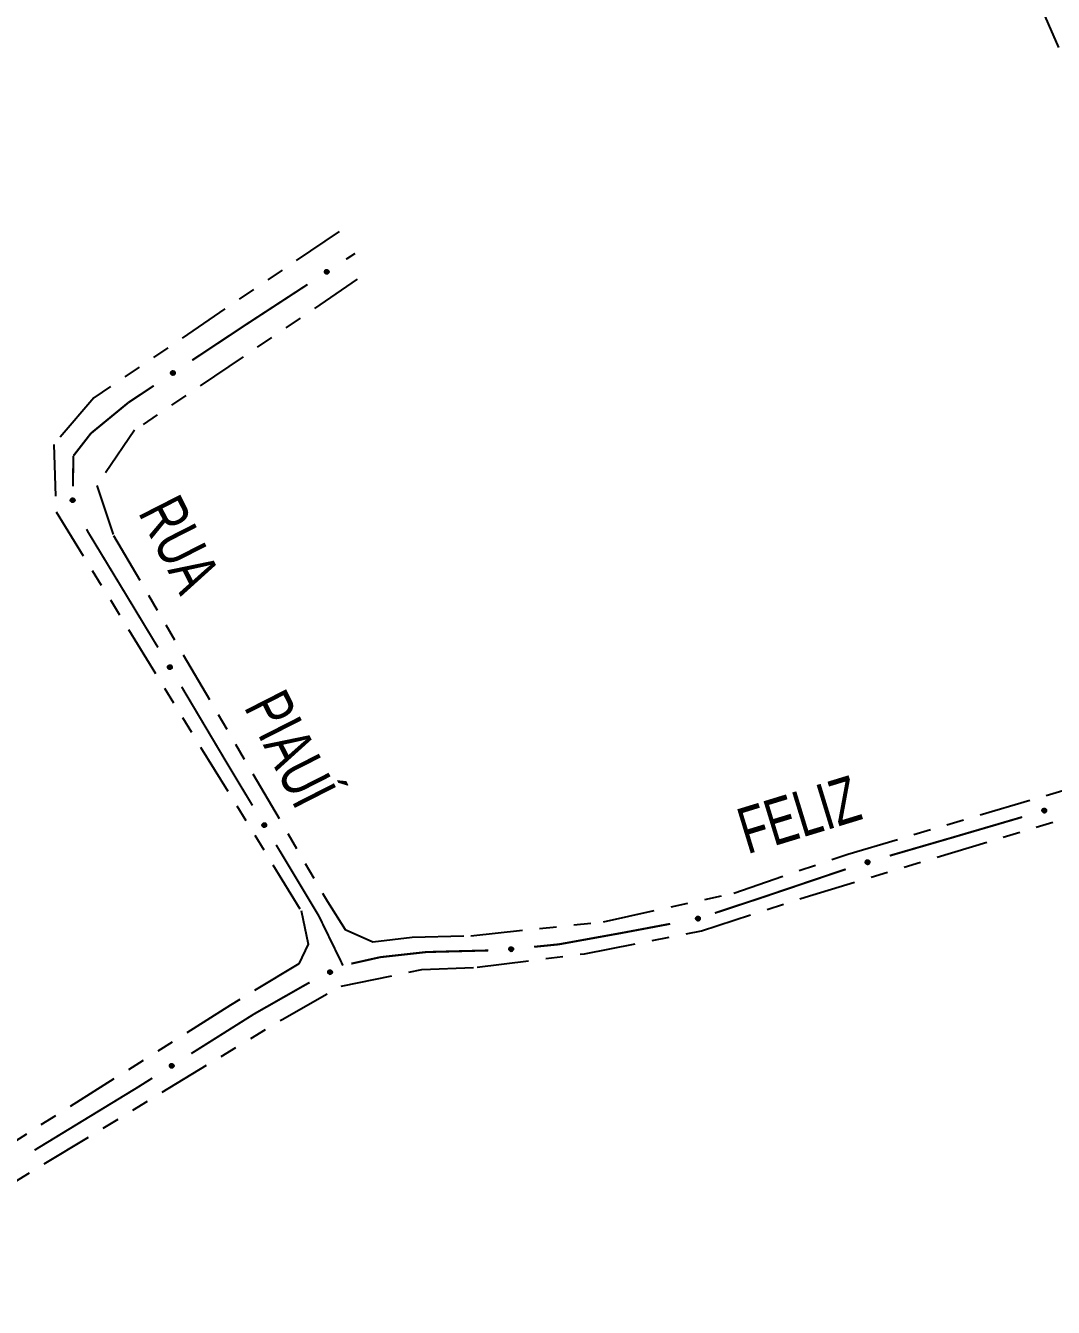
# Model space of a CAD drawing. Extents: x 209193 to 212081, y 4877574 to 4880493.
# Drawn here: x 210915.4 to 211004.8, y 4878026.1 to 4878137.5 of the extents above; entities that cross this region are included whole.
import ezdxf

# ---------------------------------------------------------------- set-up
doc = ezdxf.new("R2010")
doc.units = 0
doc.header["$LTSCALE"] = 1.5
doc.header["$MEASUREMENT"] = 0
doc.linetypes.add('TRACO_25', pattern=[8, 3, -1, 1, -1, 1, -1])
for name, color, linetype in [('SV-EIXO-RUA-N-PAV', 6, 'CONTINUOUS'), ('SV-FX-DOM-EST', 20, 'CONTINUOUS'), ('SV-RUA-NAO-PAV', 7, 'CONTINUOUS'), ('SV-TXT-RUA-N-PAV', 7, 'CONTINUOUS')]:
    doc.layers.add(name, color=color, linetype=linetype)
doc.styles.add('ARIAL', font='ARIAL.SHX')

msp = doc.modelspace()

# ---------------------------------------------------------------- linework, layer by layer
at = {"layer": 'SV-EIXO-RUA-N-PAV', "const_width": 0.18}
for points in [[(210943.295508, 4878117.217988), (210944.075542, 4878117.72681)], [(210934.59172, 4878111.54044), (210939.94527, 4878115.032602)], [(210934.084816, 4878111.204435), (210934.59172, 4878111.54044)], [(210929.917251, 4878108.441935), (210934.084816, 4878111.204435)], [(210924.378373, 4878104.77045), (210926.5832, 4878106.231935)], [(210924.104227, 4878104.545259), (210924.378373, 4878104.77045)], [(210921.110102, 4878102.085799), (210924.104227, 4878104.545259)], [(210919.592691, 4878100.130673), (210921.033311, 4878101.986857)], [(210921.033311, 4878101.986857), (210921.110102, 4878102.085799)], [(210919.582838, 4878099.480387), (210919.592691, 4878100.130673)], [(210919.552538, 4878097.480617), (210919.582838, 4878099.480387)], [(210920.818292, 4878093.594131), (210920.741553, 4878093.754586)], [(210921.244574, 4878092.89114), (210920.818292, 4878093.594131)], [(210924.144925, 4878088.108104), (210921.244574, 4878092.89114)], [(210924.355226, 4878087.760464), (210924.144925, 4878088.108104)], [(210926.943222, 4878083.482348), (210924.355226, 4878087.760464)], [(210933.045127, 4878073.25498), (210929.005887, 4878080.05522)], [(210933.091864, 4878073.177374), (210933.045127, 4878073.25498)], [(210935.155464, 4878069.750779), (210933.091864, 4878073.177374)], [(210995.867663, 4878066.923304), (211002.073475, 4878068.742249)], [(210990.553961, 4878065.380617), (210995.355692, 4878066.774668)], [(210995.355692, 4878066.774668), (210995.867663, 4878066.923304)], [(210937.772448, 4878065.405294), (210937.219064, 4878066.324184)], [(210938.249562, 4878064.610103), (210937.772448, 4878065.405294)], [(210940.923995, 4878060.152715), (210938.249562, 4878064.610103)], [(210979.473445, 4878061.756472), (210986.730885, 4878064.207037)], [(210975.352063, 4878060.396416), (210979.150578, 4878061.649926)], [(210979.150578, 4878061.649926), (210979.473445, 4878061.756472)], [(210941.275055, 4878059.431813), (210940.923995, 4878060.152715)], [(210943.026333, 4878055.835562), (210941.275055, 4878059.431813)], [(210967.352336, 4878058.684302), (210971.472072, 4878059.458953)], [(210961.794501, 4878057.678864), (210966.557176, 4878058.540454)], [(210966.557176, 4878058.540454), (210967.352336, 4878058.684302)], [(210946.266076, 4878056.561711), (210949.665811, 4878056.93946)], [(210949.665811, 4878056.93946), (210950.287826, 4878057.008572)], [(210950.287826, 4878057.008572), (210955.660217, 4878057.146329)], [(210959.645442, 4878057.461544), (210961.635293, 4878057.662765)], [(210961.635293, 4878057.662765), (210961.794501, 4878057.678864)], [(210943.74918, 4878055.997579), (210945.700759, 4878056.435003)], [(210945.700759, 4878056.435003), (210946.266076, 4878056.561711)], [(210935.290049, 4878051.61831), (210939.248503, 4878053.870125)], [(210939.248503, 4878053.870125), (210939.954163, 4878054.271548)], [(210939.954163, 4878054.271548), (210940.121838, 4878054.35691)], [(210929.835839, 4878048.183062), (210934.912768, 4878051.380685)], [(210934.912768, 4878051.380685), (210935.290049, 4878051.61831)], [(210925.179816, 4878045.250539), (210926.45122, 4878046.051312)], [(210916.215477, 4878039.788238), (210924.75503, 4878044.991701)], [(210924.75503, 4878044.991701), (210925.179816, 4878045.250539)]]:
    msp.add_lwpolyline(points, dxfattribs=at)
at = {"layer": 'SV-EIXO-RUA-N-PAV'}
for points in [[(210941.439906, 4878116.138995), (210941.449298, 4878116.186993), (210941.467185, 4878116.226324), (210941.491545, 4878116.254835), (210941.519641, 4878116.274416), (210941.550641, 4878116.291211), (210941.585631, 4878116.301248), (210941.626934, 4878116.303786), (210941.675149, 4878116.294702), (210941.714236, 4878116.27373), (210941.743465, 4878116.251343), (210941.76557, 4878116.223222), (210941.78138, 4878116.192834), (210941.790604, 4878116.156143), (210941.792768, 4878116.114262), (210941.78246, 4878116.066001), (210941.76466, 4878116.027562), (210941.740373, 4878116.000604), (210941.711962, 4878115.97856), (210941.680108, 4878115.961793), (210941.645704, 4878115.952139), (210941.603532, 4878115.950037), (210941.556033, 4878115.960841), (210941.517492, 4878115.978157), (210941.4902, 4878116.002059), (210941.469128, 4878116.030519), (210941.451905, 4878116.061407), (210941.440351, 4878116.09616), (210941.439906, 4878116.138995)], [(210928.069646, 4878107.349305), (210928.078685, 4878107.397371), (210928.096281, 4878107.436833), (210928.120431, 4878107.465523), (210928.148382, 4878107.48531), (210928.179258, 4878107.502333), (210928.214173, 4878107.512627), (210928.255456, 4878107.515469), (210928.303736, 4878107.506741), (210928.342977, 4878107.486058), (210928.37237, 4878107.463886), (210928.394681, 4878107.435929), (210928.410715, 4878107.405658), (210928.420209, 4878107.369036), (210928.422681, 4878107.327172), (210928.412729, 4878107.278836), (210928.395213, 4878107.240267), (210928.371125, 4878107.213131), (210928.342876, 4878107.190879), (210928.311147, 4878107.173878), (210928.276815, 4878107.16397), (210928.23466, 4878107.161558), (210928.187083, 4878107.172012), (210928.148415, 4878107.189043), (210928.120948, 4878107.212744), (210928.099667, 4878107.241048), (210928.082216, 4878107.271808), (210928.070407, 4878107.306475), (210928.069646, 4878107.349305)], [(210919.422084, 4878096.136786), (210919.387535, 4878096.171403), (210919.36492, 4878096.20822), (210919.354896, 4878096.244356), (210919.354365, 4878096.278598), (210919.357767, 4878096.31369), (210919.369003, 4878096.348314), (210919.389985, 4878096.38398), (210919.424468, 4878096.418882), (210919.463706, 4878096.43957), (210919.498608, 4878096.451292), (210919.534281, 4878096.453902), (210919.568316, 4878096.450026), (210919.603896, 4878096.437166), (210919.639832, 4878096.415549), (210919.674088, 4878096.380026), (210919.696011, 4878096.343779), (210919.704789, 4878096.308572), (210919.707186, 4878096.272692), (210919.703283, 4878096.236907), (210919.692058, 4878096.202983), (210919.670228, 4878096.16684), (210919.634719, 4878096.133494), (210919.598817, 4878096.111215), (210919.563743, 4878096.101945), (210919.528365, 4878096.100381), (210919.493126, 4878096.103365), (210919.457851, 4878096.113211), (210919.422084, 4878096.136786)], [(210927.958602, 4878081.591188), (210927.910951, 4878081.602204), (210927.872249, 4878081.621415), (210927.844582, 4878081.64673), (210927.825966, 4878081.675474), (210927.810233, 4878081.707026), (210927.80139, 4878081.742337), (210927.800255, 4878081.783702), (210927.81097, 4878081.831581), (210927.833257, 4878081.869933), (210927.856623, 4878081.898386), (210927.885479, 4878081.919523), (210927.916386, 4878081.934293), (210927.953369, 4878081.942266), (210927.995299, 4878081.943006), (210928.043182, 4878081.931067), (210928.080995, 4878081.911972), (210928.107113, 4878081.886784), (210928.12818, 4878081.85764), (210928.143856, 4878081.825236), (210928.152337, 4878081.790524), (210928.153006, 4878081.748305), (210928.140595, 4878081.7012), (210928.121981, 4878081.663269), (210928.097167, 4878081.636804), (210928.068007, 4878081.61671), (210928.036553, 4878081.600546), (210928.001428, 4878081.590178), (210927.958602, 4878081.591188)], [(211003.82389, 4878069.370013), (211003.846739, 4878069.413256), (211003.87522, 4878069.445749), (211003.906774, 4878069.466012), (211003.939327, 4878069.476647), (211003.973855, 4878069.483777), (211004.010253, 4878069.483285), (211004.05053, 4878069.47379), (211004.094069, 4878069.451173), (211004.125437, 4878069.41981), (211004.146958, 4878069.389937), (211004.160003, 4878069.356632), (211004.166367, 4878069.322973), (211004.164605, 4878069.285182), (211004.154585, 4878069.244459), (211004.130783, 4878069.201229), (211004.102643, 4878069.169566), (211004.071608, 4878069.150768), (211004.038041, 4878069.137866), (211004.002703, 4878069.131009), (211003.966977, 4878069.131699), (211003.925994, 4878069.141862), (211003.883637, 4878069.165919), (211003.851737, 4878069.193625), (211003.832508, 4878069.224388), (211003.820549, 4878069.25772), (211003.812977, 4878069.292265), (211003.811949, 4878069.328874), (211003.82389, 4878069.370013)], [(210936.167089, 4878067.857607), (210936.119459, 4878067.868718), (210936.080796, 4878067.888006), (210936.053179, 4878067.913375), (210936.03462, 4878067.942157), (210936.01895, 4878067.97374), (210936.010176, 4878068.009068), (210936.009124, 4878068.050435), (210936.019934, 4878068.098293), (210936.042297, 4878068.136601), (210936.06572, 4878068.165007), (210936.094617, 4878068.186087), (210936.125554, 4878068.200796), (210936.162552, 4878068.208695), (210936.204484, 4878068.209352), (210936.252343, 4878068.197318), (210936.290118, 4878068.178148), (210936.316186, 4878068.152908), (210936.337195, 4878068.123723), (210936.352806, 4878068.091287), (210936.361218, 4878068.056558), (210936.361804, 4878068.014338), (210936.3493, 4878067.967258), (210936.33061, 4878067.929364), (210936.305743, 4878067.902949), (210936.276544, 4878067.882913), (210936.245058, 4878067.866811), (210936.209912, 4878067.856513), (210936.167089, 4878067.857607)], [(210988.464594, 4878064.888652), (210988.487555, 4878064.931836), (210988.516118, 4878064.964255), (210988.547725, 4878064.984438), (210988.580304, 4878064.99499), (210988.614851, 4878065.002031), (210988.651248, 4878065.001446), (210988.6915, 4878064.991848), (210988.734981, 4878064.969119), (210988.766268, 4878064.937676), (210988.787713, 4878064.907748), (210988.800672, 4878064.874409), (210988.80695, 4878064.840734), (210988.805092, 4878064.802948), (210988.794967, 4878064.762251), (210988.771054, 4878064.719082), (210988.742833, 4878064.687491), (210988.71175, 4878064.668772), (210988.67815, 4878064.655956), (210988.642795, 4878064.649191), (210988.607071, 4878064.649971), (210988.566114, 4878064.660239), (210988.523819, 4878064.684405), (210988.491989, 4878064.712193), (210988.472839, 4878064.743005), (210988.460966, 4878064.776368), (210988.453483, 4878064.810932), (210988.452548, 4878064.847543), (210988.464594, 4878064.888652)], [(210973.716741, 4878059.972679), (210973.738123, 4878060.016666), (210973.765495, 4878060.050098), (210973.796351, 4878060.07141), (210973.828527, 4878060.083134), (210973.862797, 4878060.091421), (210973.899191, 4878060.092153), (210973.939764, 4878060.084018), (210973.984039, 4878060.062878), (210974.016443, 4878060.032587), (210974.038957, 4878060.003455), (210974.053114, 4878059.970607), (210974.060606, 4878059.937181), (210974.060116, 4878059.899352), (210974.05147, 4878059.858315), (210974.029136, 4878059.81431), (210974.002076, 4878059.781718), (210973.97169, 4878059.761887), (210973.938577, 4878059.747864), (210973.903489, 4878059.739823), (210973.86776, 4878059.73931), (210973.826459, 4878059.74809), (210973.783317, 4878059.770709), (210973.750503, 4878059.797327), (210973.73025, 4878059.827426), (210973.717178, 4878059.860338), (210973.708449, 4878059.894608), (210973.70619, 4878059.931162), (210973.716741, 4878059.972679)], [(210957.501563, 4878057.355389), (210957.531952, 4878057.393711), (210957.565906, 4878057.420433), (210957.60064, 4878057.434569), (210957.63459, 4878057.439057), (210957.669841, 4878057.439737), (210957.705532, 4878057.432582), (210957.743386, 4878057.415866), (210957.782042, 4878057.385652), (210957.807129, 4878057.34907), (210957.82281, 4878057.315759), (210957.829529, 4878057.280626), (210957.829616, 4878057.246371), (210957.820957, 4878057.209543), (210957.803643, 4878057.171347), (210957.77232, 4878057.133213), (210957.738853, 4878057.107244), (210957.704898, 4878057.094453), (210957.669536, 4878057.087922), (210957.633539, 4878057.087659), (210957.598545, 4878057.094884), (210957.560119, 4878057.112387), (210957.522889, 4878057.143801), (210957.496608, 4878057.176885), (210957.483343, 4878057.210651), (210957.477697, 4878057.245611), (210957.476585, 4878057.280958), (210957.482284, 4878057.317135), (210957.501563, 4878057.355389)], [(210941.726179, 4878055.29719), (210941.740648, 4878055.343909), (210941.762637, 4878055.381103), (210941.789906, 4878055.406847), (210941.819934, 4878055.423312), (210941.852552, 4878055.436697), (210941.888414, 4878055.442936), (210941.929751, 4878055.441044), (210941.976719, 4878055.426859), (210942.01334, 4878055.401829), (210942.040009, 4878055.376445), (210942.058981, 4878055.346122), (210942.071453, 4878055.314218), (210942.076702, 4878055.276752), (210942.074375, 4878055.234879), (210942.058968, 4878055.187997), (210942.037161, 4878055.151681), (210942.010132, 4878055.127473), (210941.979526, 4878055.108593), (210941.946063, 4878055.095327), (210941.910824, 4878055.089406), (210941.868669, 4878055.091824), (210941.822597, 4878055.107644), (210941.786128, 4878055.12898), (210941.761547, 4878055.155663), (210941.743638, 4878055.186213), (210941.729816, 4878055.218764), (210941.722043, 4878055.254553), (210941.726179, 4878055.29719)], [(210927.963288, 4878047.133759), (210927.973443, 4878047.181602), (210927.991954, 4878047.220644), (210928.016765, 4878047.248762), (210928.04517, 4878047.267893), (210928.076433, 4878047.284192), (210928.111579, 4878047.293671), (210928.152917, 4878047.295551), (210928.200981, 4878047.2857), (210928.239729, 4878047.264109), (210928.268598, 4878047.241259), (210928.290252, 4878047.212789), (210928.305576, 4878047.182153), (210928.314215, 4878047.14532), (210928.315711, 4878047.10341), (210928.304636, 4878047.055319), (210928.286226, 4878047.017168), (210928.261513, 4878046.9906), (210928.232753, 4878046.969012), (210928.200637, 4878046.952755), (210928.166083, 4878046.943649), (210928.123883, 4878046.942219), (210928.076563, 4878046.953779), (210928.038302, 4878046.971706), (210928.011394, 4878046.99604), (210927.990778, 4878047.024832), (210927.974049, 4878047.05599), (210927.96305, 4878047.090923), (210927.963288, 4878047.133759)]]:
    msp.add_lwpolyline(points, close=True, dxfattribs=at)
for points in [[(210941.439906, 4878116.138995), (210941.626934, 4878116.303786)], [(210941.440351, 4878116.09616), (210941.675149, 4878116.294702)], [(210941.441815, 4878116.11653), (210941.649117, 4878116.295743)], [(210941.446084, 4878116.164932), (210941.600319, 4878116.298123)], [(210941.449298, 4878116.186993), (210941.585631, 4878116.301248)], [(210941.450167, 4878116.081249), (210941.690612, 4878116.282081)], [(210941.451905, 4878116.061407), (210941.714236, 4878116.27373)], [(210941.459398, 4878116.209458), (210941.561261, 4878116.290566)], [(210941.46309, 4878116.04895), (210941.72371, 4878116.261312)], [(210941.467185, 4878116.226324), (210941.550641, 4878116.291211)], [(210941.469128, 4878116.030519), (210941.743465, 4878116.251343)], [(210941.482076, 4878116.017347), (210941.754472, 4878116.234133)], [(210941.4902, 4878116.002059), (210941.76557, 4878116.223222)], [(210941.507173, 4878115.99136), (210941.771221, 4878116.205959)], [(210941.517492, 4878115.978157), (210941.78138, 4878116.192834)], [(210941.539128, 4878115.969846), (210941.782604, 4878116.171026)], [(210941.556033, 4878115.960841), (210941.790604, 4878116.156143)], [(210941.582163, 4878115.958818), (210941.789416, 4878116.133111)], [(210941.603532, 4878115.950037), (210941.792768, 4878116.114262)], [(210941.62793, 4878115.956089), (210941.78137, 4878116.085504)], [(210941.645704, 4878115.952139), (210941.78246, 4878116.066001)], [(210941.666194, 4878115.959869), (210941.768454, 4878116.042866)], [(210941.680108, 4878115.961793), (210941.76466, 4878116.027562)], [(210928.069646, 4878107.349305), (210928.255456, 4878107.515469)], [(210928.070407, 4878107.306475), (210928.303736, 4878107.506741)], [(210928.071721, 4878107.326856), (210928.277698, 4878107.50759)], [(210928.075633, 4878107.375287), (210928.228883, 4878107.509611)], [(210928.078685, 4878107.397371), (210928.214173, 4878107.512627)], [(210928.080332, 4878107.291637), (210928.319292, 4878107.494234)], [(210928.082216, 4878107.271808), (210928.342977, 4878107.486058)], [(210928.088619, 4878107.41991), (210928.189882, 4878107.501767)], [(210928.093493, 4878107.259434), (210928.352542, 4878107.47371)], [(210928.096281, 4878107.436833), (210928.179258, 4878107.502333)], [(210928.099667, 4878107.241048), (210928.37237, 4878107.463886)], [(210928.112711, 4878107.227971), (210928.383504, 4878107.446758)], [(210928.120948, 4878107.212744), (210928.394681, 4878107.435929)], [(210928.137999, 4878107.20217), (210928.40046, 4878107.418708)], [(210928.148415, 4878107.189043), (210928.410715, 4878107.405658)], [(210928.170111, 4878107.180892), (210928.4121, 4878107.383859)], [(210928.187083, 4878107.172012), (210928.420209, 4878107.369036)], [(210928.213226, 4878107.170181), (210928.41919, 4878107.345996)], [(210928.23466, 4878107.161558), (210928.422681, 4878107.327172)], [(210928.259013, 4878107.16779), (210928.411495, 4878107.298331)], [(210928.276815, 4878107.16397), (210928.412729, 4878107.278836)], [(210928.297247, 4878107.171851), (210928.398894, 4878107.255599)], [(210928.311147, 4878107.173878), (210928.395213, 4878107.240267)], [(210919.36492, 4878096.20822), (210919.357767, 4878096.31369)], [(210919.374552, 4878096.192335), (210919.364237, 4878096.322136)], [(210919.387535, 4878096.171403), (210919.369003, 4878096.348314)], [(210919.404031, 4878096.156407), (210919.379803, 4878096.358746)], [(210919.422084, 4878096.136786), (210919.389985, 4878096.38398)], [(210919.441778, 4878096.125812), (210919.409054, 4878096.397879)], [(210919.457851, 4878096.113211), (210919.424468, 4878096.418882)], [(210919.475701, 4878096.113016), (210919.443577, 4878096.424649)], [(210919.493126, 4878096.103365), (210919.463706, 4878096.43957)], [(210919.509707, 4878096.105677), (210919.479298, 4878096.440484)], [(210919.528365, 4878096.100381), (210919.498608, 4878096.451292)], [(210919.546524, 4878096.103754), (210919.51903, 4878096.450799)], [(210919.563743, 4878096.101945), (210919.534281, 4878096.453902)], [(210919.582101, 4878096.110039), (210919.551755, 4878096.448939)], [(210919.598817, 4878096.111215), (210919.568316, 4878096.450026)], [(210919.617802, 4878096.124509), (210919.587083, 4878096.438851)], [(210919.634719, 4878096.133494), (210919.603896, 4878096.437166)], [(210919.651002, 4878096.154029), (210919.622329, 4878096.423305)], [(210919.670228, 4878096.16684), (210919.639832, 4878096.415549)], [(210919.678847, 4878096.190454), (210919.657307, 4878096.390023)], [(210919.692058, 4878096.202983), (210919.674088, 4878096.380026)], [(210919.697101, 4878096.224294), (210919.685442, 4878096.35548)], [(210919.703283, 4878096.236907), (210919.696011, 4878096.343779)], [(210927.958602, 4878081.591188), (210927.800255, 4878081.783702)], [(210927.910951, 4878081.602204), (210927.80139, 4878081.742337)], [(210927.93289, 4878081.598243), (210927.805011, 4878081.75691)], [(210927.981119, 4878081.592333), (210927.809047, 4878081.8056)], [(210927.872249, 4878081.621415), (210927.810233, 4878081.707026)], [(210928.001428, 4878081.590178), (210927.81097, 4878081.831581)], [(210927.888841, 4878081.61306), (210927.811238, 4878081.717618)], [(210928.016663, 4878081.599482), (210927.824109, 4878081.846607)], [(210928.036553, 4878081.600546), (210927.833257, 4878081.869933)], [(210928.049382, 4878081.611302), (210927.845989, 4878081.87898)], [(210928.068007, 4878081.61671), (210927.856623, 4878081.898386)], [(210928.081611, 4878081.629204), (210927.874197, 4878081.908802)], [(210928.097167, 4878081.636804), (210927.885479, 4878081.919523)], [(210928.108436, 4878081.653404), (210927.902924, 4878081.924585)], [(210928.121981, 4878081.663269), (210927.916386, 4878081.934293)], [(210928.131022, 4878081.68461), (210927.938223, 4878081.934776)], [(210928.140595, 4878081.7012), (210927.953369, 4878081.942266)], [(210928.143504, 4878081.727246), (210927.976348, 4878081.940296)], [(210928.153006, 4878081.748305), (210927.995299, 4878081.943006)], [(210928.147785, 4878081.772895), (210928.023654, 4878081.930639)], [(210928.152337, 4878081.790524), (210928.043182, 4878081.931067)], [(210928.145306, 4878081.811264), (210928.065828, 4878081.916283)], [(210928.143856, 4878081.825236), (210928.080995, 4878081.911972)], [(211003.811949, 4878069.328874), (211004.094069, 4878069.451173)], [(211003.812977, 4878069.292265), (211004.125437, 4878069.41981)], [(211003.817042, 4878069.311764), (211004.10523, 4878069.434625)], [(211003.819232, 4878069.347954), (211004.069447, 4878069.459685)], [(211003.82009, 4878069.277109), (211004.130922, 4878069.405186)], [(211003.820549, 4878069.25772), (211004.146958, 4878069.389937)], [(211003.82389, 4878069.370013), (211004.05053, 4878069.47379)], [(211003.829143, 4878069.241371), (211004.152528, 4878069.370283)], [(211003.832508, 4878069.224388), (211004.160003, 4878069.356632)], [(211003.837293, 4878069.393062), (211004.023413, 4878069.476053)], [(211003.845669, 4878069.209245), (211004.16043, 4878069.338472)], [(211003.846739, 4878069.413256), (211004.010253, 4878069.483285)], [(211003.851737, 4878069.193625), (211004.166367, 4878069.322973)], [(211003.862895, 4878069.431849), (211003.983837, 4878069.480094)], [(211003.870051, 4878069.179421), (211004.161243, 4878069.30174)], [(211003.87522, 4878069.445749), (211003.973855, 4878069.483777)], [(211003.883637, 4878069.165919), (211004.164605, 4878069.285182)], [(211003.90807, 4878069.156438), (211004.156818, 4878069.263473)], [(211003.925994, 4878069.141862), (211004.154585, 4878069.244459)], [(211003.951101, 4878069.140612), (211004.13537, 4878069.220217)], [(211003.966977, 4878069.131699), (211004.130783, 4878069.201229)], [(211003.988826, 4878069.133185), (211004.110694, 4878069.183124)], [(211004.002703, 4878069.131009), (211004.102643, 4878069.169566)], [(210936.167089, 4878067.857607), (210936.009124, 4878068.050435)], [(210936.119459, 4878067.868718), (210936.010176, 4878068.009068)], [(210936.14139, 4878067.864713), (210936.013826, 4878068.023634)], [(210936.189607, 4878067.858708), (210936.017959, 4878068.072315)], [(210936.080796, 4878067.888006), (210936.01895, 4878067.97374)], [(210936.209912, 4878067.856513), (210936.019934, 4878068.098293)], [(210936.097371, 4878067.879618), (210936.019975, 4878067.984329)], [(210936.225166, 4878067.865787), (210936.033103, 4878068.113293)], [(210936.245058, 4878067.866811), (210936.042297, 4878068.136601)], [(210936.257908, 4878067.877541), (210936.055047, 4878068.145623)], [(210936.276544, 4878067.882913), (210936.06572, 4878068.165007)], [(210936.290173, 4878067.895379), (210936.083314, 4878068.175389)], [(210936.305743, 4878067.902949), (210936.094617, 4878068.186087)], [(210936.317045, 4878067.919526), (210936.112072, 4878068.191115)], [(210936.33061, 4878067.929364), (210936.125554, 4878068.200796)], [(210936.339693, 4878067.950687), (210936.147391, 4878068.201235)], [(210936.3493, 4878067.967258), (210936.162552, 4878068.208695)], [(210936.35226, 4878067.993298), (210936.185527, 4878068.20668)], [(210936.361804, 4878068.014338), (210936.204484, 4878068.209352)], [(210936.356632, 4878068.038938), (210936.232814, 4878068.196929)], [(210936.361218, 4878068.056558), (210936.252343, 4878068.197318)], [(210936.354229, 4878068.077313), (210936.27496, 4878068.182489)], [(210936.352806, 4878068.091287), (210936.290118, 4878068.178148)], [(210988.452548, 4878064.847543), (210988.734981, 4878064.969119)], [(210988.453483, 4878064.810932), (210988.766268, 4878064.937676)], [(210988.457597, 4878064.830421), (210988.7461, 4878064.952543)], [(210988.45988, 4878064.866605), (210988.71038, 4878064.977694)], [(210988.460556, 4878064.795758), (210988.771716, 4878064.923037)], [(210988.460966, 4878064.776368), (210988.787713, 4878064.907748)], [(210988.464594, 4878064.888652), (210988.6915, 4878064.991848)], [(210988.469518, 4878064.759996), (210988.793232, 4878064.888079)], [(210988.472839, 4878064.743005), (210988.800672, 4878064.874409)], [(210988.478057, 4878064.911666), (210988.664389, 4878064.99418)], [(210988.485961, 4878064.727828), (210988.801053, 4878064.856248)], [(210988.487555, 4878064.931836), (210988.651248, 4878065.001446)], [(210988.491989, 4878064.712193), (210988.80695, 4878064.840734)], [(210988.503758, 4878064.950387), (210988.624823, 4878064.998323)], [(210988.510268, 4878064.697942), (210988.801771, 4878064.819515)], [(210988.516118, 4878064.964255), (210988.614851, 4878065.002031)], [(210988.523819, 4878064.684405), (210988.805092, 4878064.802948)], [(210988.548227, 4878064.674862), (210988.797248, 4878064.781259)], [(210988.566114, 4878064.660239), (210988.794967, 4878064.762251)], [(210988.591217, 4878064.658926), (210988.77569, 4878064.738058)], [(210988.607071, 4878064.649971), (210988.771054, 4878064.719082)], [(210988.628923, 4878064.651401), (210988.750919, 4878064.701028)], [(210988.642795, 4878064.649191), (210988.742833, 4878064.687491)], [(210973.716741, 4878059.972679), (210973.939764, 4878060.084018)], [(210973.729361, 4878059.996166), (210973.912586, 4878060.085368)], [(210973.738123, 4878060.016666), (210973.899191, 4878060.092153)], [(210973.753645, 4878060.035791), (210973.872896, 4878060.088076)], [(210973.765495, 4878060.050098), (210973.862797, 4878060.091421)], [(210973.70619, 4878059.931162), (210973.984039, 4878060.062878)], [(210973.708449, 4878059.894608), (210974.016443, 4878060.032587)], [(210973.711855, 4878059.914233), (210973.99575, 4878060.046714)], [(210973.712827, 4878059.950476), (210973.959144, 4878060.070557)], [(210973.716067, 4878059.8797), (210974.022417, 4878060.018155)], [(210973.717178, 4878059.860338), (210974.038957, 4878060.003455)], [(210973.726316, 4878059.844286), (210974.045184, 4878059.983998)], [(210973.73025, 4878059.827426), (210974.053114, 4878059.970607)], [(210973.743913, 4878059.812734), (210974.054151, 4878059.952472)], [(210973.750503, 4878059.797327), (210974.060606, 4878059.937181)], [(210973.769285, 4878059.783747), (210974.056198, 4878059.915788)], [(210973.783317, 4878059.770709), (210974.060116, 4878059.899352)], [(210973.808055, 4878059.762055), (210974.053063, 4878059.877394)], [(210973.826459, 4878059.74809), (210974.05147, 4878059.858315)], [(210973.851593, 4878059.747685), (210974.033082, 4878059.83344)], [(210973.86776, 4878059.73931), (210974.029136, 4878059.81431)], [(210973.889547, 4878059.74153), (210974.009667, 4878059.795539)], [(210973.903489, 4878059.739823), (210974.002076, 4878059.781718)], [(210957.476585, 4878057.280958), (210957.807129, 4878057.34907)], [(210957.477697, 4878057.245611), (210957.82281, 4878057.315759)], [(210957.480799, 4878057.264756), (210957.809841, 4878057.333688)], [(210957.482284, 4878057.317135), (210957.782042, 4878057.385652)], [(210957.483148, 4878057.227963), (210957.824683, 4878057.295416)], [(210957.483343, 4878057.210651), (210957.829529, 4878057.280626)], [(210957.484155, 4878057.299382), (210957.789981, 4878057.367338)], [(210957.492941, 4878057.334557), (210957.759397, 4878057.398532)], [(210957.493506, 4878057.193352), (210957.826621, 4878057.262696)], [(210957.496608, 4878057.176885), (210957.829616, 4878057.246371)], [(210957.501563, 4878057.355389), (210957.743386, 4878057.415866)], [(210957.512009, 4878057.159565), (210957.820687, 4878057.226438)], [(210957.518964, 4878057.37559), (210957.717143, 4878057.423061)], [(210957.522889, 4878057.143801), (210957.820957, 4878057.209543)], [(210957.531952, 4878057.393711), (210957.705532, 4878057.432582)], [(210957.545171, 4878057.130002), (210957.809323, 4878057.18963)], [(210957.551242, 4878057.409027), (210957.678978, 4878057.434288)], [(210957.560119, 4878057.112387), (210957.803643, 4878057.171347)], [(210957.565906, 4878057.420433), (210957.669841, 4878057.439737)], [(210957.584571, 4878057.106557), (210957.78031, 4878057.151038)], [(210957.598545, 4878057.094884), (210957.77232, 4878057.133213)], [(210957.620296, 4878057.092341), (210957.749253, 4878057.119096)], [(210957.633539, 4878057.087659), (210957.738853, 4878057.107244)], [(210941.722043, 4878055.254553), (210941.976719, 4878055.426859)], [(210941.725676, 4878055.274651), (210941.950948, 4878055.430676)], [(210941.726179, 4878055.29719), (210941.929751, 4878055.441044)], [(210941.729816, 4878055.218764), (210942.01334, 4878055.401829)], [(210941.730209, 4878055.238679), (210941.990745, 4878055.412657)], [(210941.735095, 4878055.322318), (210941.902683, 4878055.438259)], [(210941.739605, 4878055.205183), (210942.021432, 4878055.388469)], [(210941.740648, 4878055.343909), (210941.888414, 4878055.442936)], [(210941.743638, 4878055.186213), (210942.040009, 4878055.376445)], [(210941.753092, 4878055.365166), (210941.863041, 4878055.434921)], [(210941.755104, 4878055.171732), (210942.049113, 4878055.358157)], [(210941.761547, 4878055.155663), (210942.058981, 4878055.346122)], [(210941.762637, 4878055.381103), (210941.852552, 4878055.436697)], [(210941.777279, 4878055.143211), (210942.062755, 4878055.328354)], [(210941.786128, 4878055.12898), (210942.071453, 4878055.314218)], [(210941.806751, 4878055.118404), (210942.070338, 4878055.292404)], [(210941.822597, 4878055.107644), (210942.076702, 4878055.276752)], [(210941.848361, 4878055.102839), (210942.073058, 4878055.253978)], [(210941.868669, 4878055.091824), (210942.074375, 4878055.234879)], [(210941.893574, 4878055.095234), (210942.059969, 4878055.207505)], [(210941.910824, 4878055.089406), (210942.058968, 4878055.187997)], [(210941.932022, 4878055.094902), (210942.042569, 4878055.166492)], [(210941.946063, 4878055.095327), (210942.037161, 4878055.151681)], [(210927.96305, 4878047.090923), (210928.200981, 4878047.2857)], [(210927.963288, 4878047.133759), (210928.152917, 4878047.295551)], [(210927.964839, 4878047.111268), (210928.174969, 4878047.287155)], [(210927.969878, 4878047.159595), (210928.126214, 4878047.290313)], [(210927.972627, 4878047.075858), (210928.216241, 4878047.272835)], [(210927.973443, 4878047.181602), (210928.111579, 4878047.293671)], [(210927.974049, 4878047.05599), (210928.239729, 4878047.264109)], [(210927.983899, 4878047.203903), (210928.087041, 4878047.283379)], [(210927.985035, 4878047.043357), (210928.249004, 4878047.251542)], [(210927.990778, 4878047.024832), (210928.268598, 4878047.241259)], [(210927.991954, 4878047.220644), (210928.076433, 4878047.284192)], [(210928.003515, 4878047.011455), (210928.279329, 4878047.223876)], [(210928.011394, 4878046.99604), (210928.290252, 4878047.212789)], [(210928.028195, 4878046.985072), (210928.295628, 4878047.195438)], [(210928.038302, 4878046.971706), (210928.305576, 4878047.182153)], [(210928.059803, 4878046.963052), (210928.306453, 4878047.160328)], [(210928.076563, 4878046.953779), (210928.314215, 4878047.14532)], [(210928.102657, 4878046.95134), (210928.31266, 4878047.12231)], [(210928.123883, 4878046.942219), (210928.315711, 4878047.10341)], [(210928.148375, 4878046.947882), (210928.303857, 4878047.074837)], [(210928.166083, 4878046.943649), (210928.304636, 4878047.055319)], [(210928.186694, 4878046.951053), (210928.290263, 4878047.03241)], [(210928.200637, 4878046.952755), (210928.286226, 4878047.017168)]]:
    msp.add_lwpolyline(points, dxfattribs=at)
at = {"layer": 'SV-FX-DOM-EST', "linetype": 'TRACO_25'}
msp.add_polyline3d([(211028.486086, 4878080.897306, 12.355202), (211009.982548, 4878124.599964, 12.355202), (210996.174033, 4878156.711011, 12.345365), (210980.245565, 4878187.651998, 12.709364), (210958.477345, 4878219.292959, 12.72904), (210919.290053, 4878259.454079, 13.083201), (210898.774286, 4878277.738776, 13.083201), (210895.564754, 4878280.599274, 13.083201), (210829.78, 4878339.23, 13.417687), (210780.89, 4878381.82, 13.604163), (210766.976178, 4878394.201269, 13.604163), (210730.23, 4878426.9, 14.016139), (210717.152215, 4878438.406456, 14.016139), (210622.7, 4878521.51, 15.230939), (210531.783322, 4878602.204012, 12.991482)], dxfattribs=at)
at = {"layer": 'SV-RUA-NAO-PAV', "linetype": 'TRACO_25'}
for points in [[(210942.695012, 4878119.629197, 11.538662), (210921.375412, 4878105.188486, 11.145149), (210917.885427, 4878101.118307, 11.135311), (210918.095246, 4878095.278097, 11.154987), (210939.383396, 4878060.617021, 11.214014), (210940.013285, 4878057.696921, 11.273041), (210939.183267, 4878055.996852, 11.09596), (210933.26339, 4878052.386669, 10.643419), (210896.114138, 4878028.935492, 10.19088)], [(210944.274828, 4878115.47906, 11.538662), (210924.915191, 4878102.368414, 11.076284), (210921.635177, 4878097.568211, 11.066446), (210923.084991, 4878093.208065, 10.977906), (210941.67333, 4878061.40707, 10.928717), (210943.213198, 4878058.956994, 10.86969), (210945.63416, 4878057.888715, 10.86969), (210949.035046, 4878058.287541, 10.830338), (210954.142758, 4878058.42707, 10.751636), (210965.682346, 4878059.637215, 10.95823), (210977.011981, 4878062.137404, 10.859852), (210986.901697, 4878065.527614, 10.653257), (211024.470568, 4878076.628345, 12.089581), (211027.530505, 4878078.528441, 12.355202), (211028.486086, 4878080.897306, 12.345365)], [(210896.554038, 4878026.125394, 9.915421), (210937.73318, 4878051.156663, 10.397474), (210942.863066, 4878054.046813, 10.692609), (210949.872837, 4878055.486926, 10.790987), (210954.702656, 4878055.686976, 10.909041), (210964.022329, 4878056.8671, 10.987743), (210974.181993, 4878058.84726, 11.056608), (210983.19173, 4878061.777445, 10.928717), (211028.130389, 4878075.388332, 12.414229), (211029.660319, 4878075.028332, 12.620824), (211031.357435, 4878074.115599, 12.620824)]]:
    msp.add_polyline3d(points, dxfattribs=at)

# ---------------------------------------------------------------- texts
at = {"layer": 'SV-TXT-RUA-N-PAV', "style": 'ARIAL', "width": 0.7}
for s, rotation, p in [('RUA', 297, (210925.171836, 4878095.231159)), ('PIAUÍ', 297, (210934.371341, 4878078.31776)), ('FELIZ', 17, (210978.16478, 4878065.494944))]:
    msp.add_text(s, height=4, rotation=rotation, dxfattribs=at).set_placement(p)

doc.saveas('drawing.dxf')
